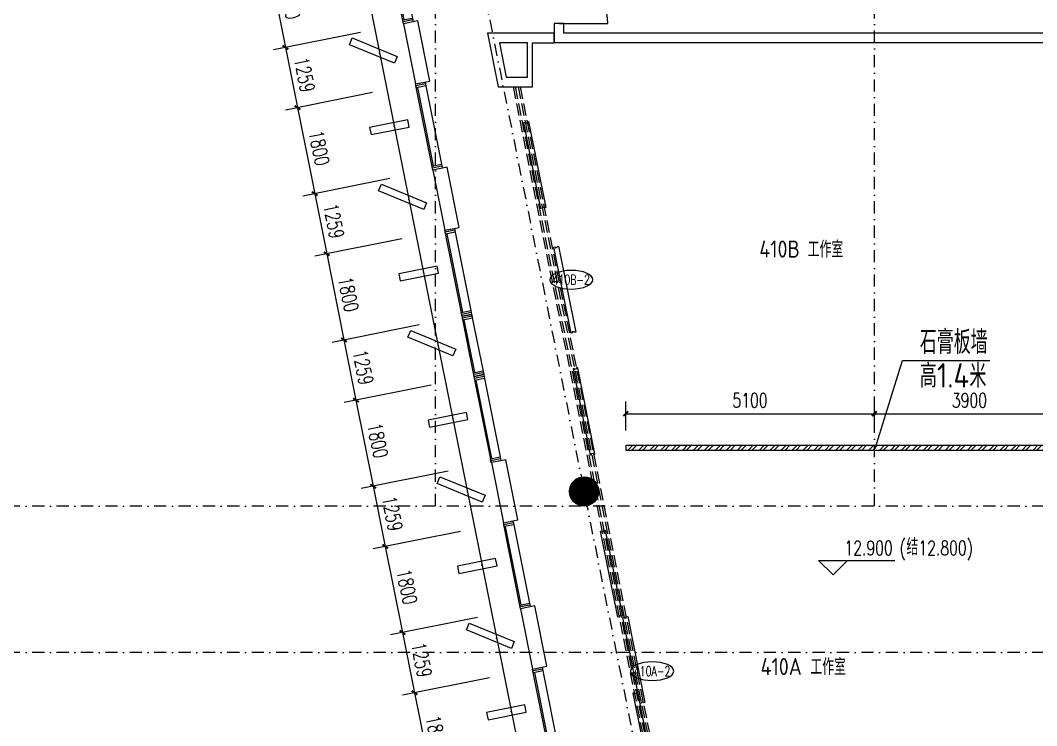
# Model space of a CAD drawing. Extents: x -354516 to 794396, y -401250 to -150594.
# Drawn here: x -327230 to -306387, y -336662 to -322196 of the extents above; entities that cross this region are included whole.
import ezdxf
from ezdxf.enums import TextEntityAlignment as Align

# ---------------------------------------------------------------- set-up
doc = ezdxf.new("R2010")
doc.units = 0
doc.header["$LTSCALE"] = 1000
doc.header["$MEASUREMENT"] = 0
for name, pattern in [('510I-01-Studio-plan-01$0$DASH', [0.35, 0.25, -0.1]), ('DASHDOT2', [0.5, 0.25, -0.125, 0, -0.125]), ('DOTE', [2.42, 2, -0.2, 0.02, -0.2])]:
    doc.linetypes.add(name, pattern=pattern)
for name, color, linetype in [('510p-01$0$Door No.', 252, 'Continuous'), ('an-furniture', 176, 'Continuous'), ('an-wall', 4, 'Continuous'), ('an-wndw', 2, 'Continuous'), ('an-wndw-mull-h', 2, 'Continuous'), ('COLUMN', 2, 'Continuous'), ('DIM_ELEV', 3, 'Continuous'), ('DOTE', 251, 'DOTE'), ('PUB_DIM', 3, 'Continuous'), ('PUB_HATCH', 8, 'Continuous'), ('PUB_TEXT', 7, 'Continuous'), ('SEE', 5, 'Continuous'), ('WALL', 2, 'Continuous'), ('WALL-MOVE', 6, 'Continuous'), ('WINDOW', 4, 'Continuous'), ('墙体', 7, 'Continuous'), ('房间名字和编号', 252, 'Continuous'), ('灰色砖墙', 80, 'Continuous'), ('石膏墙体', 31, 'Continuous')]:
    doc.layers.add(name, color=color, linetype=linetype)
doc.styles.add('510p-04$0$_TCH_WINDOW', font='SIMPLEX', dxfattribs={"bigfont": 'GBCBIG'})
doc.styles.add('_TCH_DIM', font='SIMPLEX', dxfattribs={"bigfont": 'GBCBIG'})
doc.styles.add('_TCH_DIM_T3', font='SIMPLEX', dxfattribs={"width": 0.705882, "bigfont": 'GBCBIG'})
doc.styles.get("Standard").update_dxf_attribs({"font": 'gbenor.shx', "bigfont": 'gbcbig.shx'})
doc.dimstyles.new('_TCH_ARCH&&100', dxfattribs={"dimtxt": 297.5, "dimasz": 100, "dimexe": 250, "dimexo": 300, "dimgap": 126.25, "dimtad": 1, "dimdec": 0, "dimzin": 0, "dimdsep": 46, "dimtxsty": '_TCH_DIM_T3', "dimblk": 'ARCHTICK', "dimcen": 0.09, "dimclrt": 7, "dimazin": 2, "dimtfac": 1, "dimtdec": 0, "dimtix": 1, "dimtmove": 2, "dimatfit": 3, "dimfxl": 0, "dimtolj": 1, "dimtzin": 0, "dimarcsym": 0})

# ---------------------------------------------------------------- blocks, each defined once
blk = doc.blocks.new('GRID')
at = {"layer": '墙体', "color": 250, "linetype": 'DASHDOT2', "lineweight": -3}
for p, q in [((6675.2, 78432), (23393.5, -5159.7)), ((11936.4, 36586.5), (11936.4, 72586.5)), ((20936.4, 36586.5), (20936.4, 72586.5)), ((107436.4, 36586.5), (-19063.6, 36586.5)), ((107436.4, 33586.5), (-19063.6, 33586.5))]:
    blk.add_line(p, q, dxfattribs=at)
blk = doc.blocks.new('A$C4BD07983')
at = {"layer": 'an-wndw-mull-h'}
blk.add_line((0, 0), (0, 200), dxfattribs=at)
blk.add_lwpolyline([(40, 200), (-40, 200), (-40, 0), (40, 0)], close=True, dxfattribs=at)
blk = doc.blocks.new('UBB side window')
at = {"layer": 'SEE'}
blk.add_lwpolyline([(498339312, 3089844226), (498338991, 3089842617)], dxfattribs=at)
at = {"layer": 'WINDOW'}
for points in [[(498339158, 3089842584), (498339479, 3089844192)], [(498339171, 3089842500), (498339524, 3089844265)]]:
    blk.add_lwpolyline(points, dxfattribs=at)
at = {"rotation": 258.6900676666284}
for p in [(498339320, 3089844265), (498338983, 3089842578)]:
    blk.add_blockref('A$C4BD07983', p, dxfattribs=at)
blk = doc.blocks.new('UBB Side Wall Model')
at = {"layer": 'an-wall'}
for points in [[(498339594, 3089843082), (498339623, 3089843230), (498340408, 3089843073), (498340378, 3089842926), (498339594, 3089843082)], [(498340222, 3089841771), (498340165, 3089841910), (498339241, 3089841529), (498339298, 3089841390), (498340222, 3089841771)], [(498338994, 3089840082), (498339023, 3089840230), (498339808, 3089840073), (498339778, 3089839926), (498338994, 3089840082)], [(498339622, 3089838771), (498339565, 3089838910), (498338641, 3089838529), (498338698, 3089838390), (498339622, 3089838771)]]:
    blk.add_lwpolyline(points, dxfattribs=at)
for points in [[(498339111, 3089842200), (498338864, 3089840965), (498338570, 3089841024), (498338817, 3089842259)], [(498338511, 3089839200), (498338264, 3089837965), (498337970, 3089838024), (498338217, 3089839259)]]:
    blk.add_lwpolyline(points, close=True, dxfattribs=at)
blk.add_point((498339903, 3089843097), dxfattribs=at)
at = {"layer": 'an-wndw'}
for p in [(498339603, 3089841597), (498339303, 3089840097), (498339003, 3089838597)]:
    blk.add_point(p, dxfattribs=at)
for p in [(-60, -300), (-660, -3300)]:
    blk.add_blockref('UBB side window', p, dxfattribs=at)
blk = doc.blocks.new('ubb glaz 2')
at = {"layer": 'an-wall'}
for points in [[(498274741, 3089861082), (498274712, 3089861230), (498273927, 3089861073), (498273957, 3089860926), (498274741, 3089861082)], [(498274113, 3089859771), (498274170, 3089859910), (498275094, 3089859529), (498275037, 3089859390), (498274113, 3089859771)], [(498275341, 3089858082), (498275312, 3089858230), (498274527, 3089858073), (498274557, 3089857926), (498275341, 3089858082)], [(498274713, 3089856771), (498274770, 3089856910), (498275694, 3089856529), (498275637, 3089856390), (498274713, 3089856771)]]:
    blk.add_lwpolyline(points, dxfattribs=at)
blk.add_lwpolyline([(498275824, 3089857200), (498276071, 3089855965), (498276365, 3089856024), (498276118, 3089857259)], close=True, dxfattribs=at)
blk.add_point((498274432, 3089861097), dxfattribs=at)
at = {"layer": 'an-wndw'}
for points in [[(498275471, 3089858965), (498275224, 3089860200)], [(498275420, 3089860239), (498275667, 3089859004)], [(498275484, 3089859049), (498275269, 3089860127)]]:
    blk.add_lwpolyline(points, dxfattribs=at)
for p in [(498274732, 3089859597), (498275032, 3089858097), (498275332, 3089856597)]:
    blk.add_point(p, dxfattribs=at)
at = {"layer": 'an-wndw', "xscale": -1}
for p in [(996614395, 17700), (996614995, 14700)]:
    blk.add_blockref('UBB side window', p, dxfattribs=at)
at = {"layer": 'an-wndw-mull-h', "xscale": -1, "rotation": 101.3099323333716}
for p in [(498275428, 3089860200), (498275659, 3089859043)]:
    blk.add_blockref('A$C4BD07983', p, dxfattribs=at)
blk = doc.blocks.new('A$C168904E7')
at = {"layer": 'an-furniture', "linetype": '510I-01-Studio-plan-01$0$DASH'}
for p, q in [((-396, 0), (4244, -23200)), ((-355, 0), (4285, -23200)), ((-294, 0), (4346, -23200)), ((-253, 0), (4387, -23200))]:
    blk.add_line(p, q, dxfattribs=at)
at = {"layer": 'WALL-MOVE'}
for points in [[(204, -2491), (175, -2497), (-178, -732), (-149, -726), (-145, -746), (-106, -738), (-109, -719), (-80, -713), (273, -2478), (244, -2484), (240, -2464), (200, -2472), (204, -2491)], [(821, -5047), (792, -5053), (439, -3288), (468, -3282), (472, -3301), (511, -3293), (507, -3274), (537, -3268), (890, -5033), (860, -5039), (856, -5019), (817, -5027), (821, -5047)], [(861, -5776), (832, -5782), (1185, -7547), (1214, -7541), (1210, -7521), (1250, -7514), (1254, -7533), (1283, -7527), (930, -5762), (901, -5768), (904, -5788), (865, -5796), (861, -5776)], [(1778, -10872), (1749, -10878), (1396, -9113), (1425, -9107), (1429, -9126), (1469, -9118), (1465, -9099), (1494, -9093), (1847, -10858), (1818, -10864), (1814, -10844), (1775, -10852), (1778, -10872)], [(2239, -12644), (2209, -12650), (1856, -10885), (1886, -10879), (1890, -10899), (1929, -10891), (1925, -10871), (1954, -10865), (2307, -12630), (2278, -12636), (2274, -12616), (2235, -12624), (2239, -12644)], [(2090, -12431), (2061, -12436), (2414, -14202), (2443, -14196), (2439, -14176), (2479, -14168), (2482, -14188), (2512, -14182), (2159, -12417), (2129, -12423), (2133, -12442), (2094, -12450), (2090, -12431)], [(3267, -17804), (3238, -17810), (2885, -16045), (2914, -16039), (2918, -16059), (2957, -16051), (2953, -16031), (2983, -16026), (3336, -17791), (3306, -17797), (3302, -17777), (3263, -17785), (3267, -17804)], [(3660, -20278), (3630, -20284), (3277, -18519), (3307, -18513), (3311, -18532), (3350, -18525), (3346, -18505), (3375, -18499), (3728, -20264), (3699, -20270), (3695, -20250), (3656, -20258), (3660, -20278)], [(3932, -21128), (3902, -21134), (4255, -22899), (4285, -22893), (4281, -22874), (4320, -22866), (4324, -22885), (4353, -22880), (4000, -21115), (3971, -21120), (3975, -21140), (3936, -21148), (3932, -21128)]]:
    blk.add_lwpolyline(points, dxfattribs=at)
blk = doc.blocks.new('_ArchTick')
at = {"color": 0, "linetype": 'ByBlock', "const_width": 0.4}
blk.add_lwpolyline([(-0.5, -0.5), (0.5, 0.5)], dxfattribs=at)
blk = doc.blocks.new('*D574')
at = {"layer": 'Defpoints', "color": 0}
for p in [(-320312, -320619), (-319959, -322384), (-321793, -322751)]:
    blk.add_point(p, dxfattribs=at)
at = {"layer": 'PUB_DIM', "color": 0, "lineweight": -2}
for p, q in [((-320606, -320678), (-322391, -321035)), ((-322146, -320986), (-321793, -322751)), ((-320253, -322443), (-322038, -322800))]:
    blk.add_line(p, q, dxfattribs=at)
at = {"layer": 'PUB_DIM', "color": 0, "lineweight": -2, "xscale": 100, "yscale": 100, "zscale": 100}
for p, rotation in [((-322146, -320986), 101.3099324825785), ((-321793, -322751), 281.3099324825785)]:
    blk.add_blockref('_ArchTick', p, dxfattribs=dict(at, rotation=rotation))
at = {"layer": 'PUB_DIM', "color": 7, "insert": (-321700, -321814), "char_height": 297.5, "attachment_point": 5, "rotation": 281.3099, "style": '_TCH_DIM_T3'}
blk.add_mtext('\\A1;1800', dxfattribs=at)
blk = doc.blocks.new('*D575')
at = {"layer": 'Defpoints', "color": 0}
for p in [(-319959, -322384), (-319712, -323619), (-321546, -323986)]:
    blk.add_point(p, dxfattribs=at)
at = {"layer": 'PUB_DIM', "color": 0, "lineweight": -2}
for p, q in [((-320253, -322443), (-322038, -322800)), ((-321793, -322751), (-321546, -323986)), ((-320006, -323678), (-321791, -324035))]:
    blk.add_line(p, q, dxfattribs=at)
at = {"layer": 'PUB_DIM', "color": 0, "lineweight": -2, "xscale": 100, "yscale": 100, "zscale": 100}
for p, rotation in [((-321793, -322751), 101.3099324825799), ((-321546, -323986), 281.3099324825799)]:
    blk.add_blockref('_ArchTick', p, dxfattribs=dict(at, rotation=rotation))
at = {"layer": 'PUB_DIM', "color": 7, "insert": (-321400, -323314), "char_height": 297.5, "attachment_point": 5, "rotation": 281.3099, "style": '_TCH_DIM_T3'}
blk.add_mtext('\\A1;1259', dxfattribs=at)
blk = doc.blocks.new('*D576')
at = {"layer": 'Defpoints', "color": 0}
for p in [(-319712, -323619), (-319359, -325384), (-321193, -325751)]:
    blk.add_point(p, dxfattribs=at)
at = {"layer": 'PUB_DIM', "color": 0, "lineweight": -2}
for p, q in [((-320006, -323678), (-321791, -324035)), ((-321546, -323986), (-321193, -325751)), ((-319653, -325443), (-321438, -325800))]:
    blk.add_line(p, q, dxfattribs=at)
at = {"layer": 'PUB_DIM', "color": 0, "lineweight": -2, "xscale": 100, "yscale": 100, "zscale": 100}
for p, rotation in [((-321546, -323986), 101.3099324825771), ((-321193, -325751), 281.3099324825771)]:
    blk.add_blockref('_ArchTick', p, dxfattribs=dict(at, rotation=rotation))
at = {"layer": 'PUB_DIM', "color": 7, "insert": (-321100, -324814), "char_height": 297.5, "attachment_point": 5, "rotation": 281.3099, "style": '_TCH_DIM_T3'}
blk.add_mtext('\\A1;1800', dxfattribs=at)
blk = doc.blocks.new('*D577')
at = {"layer": 'Defpoints', "color": 0}
for p in [(-319359, -325384), (-319112, -326619), (-320946, -326986)]:
    blk.add_point(p, dxfattribs=at)
at = {"layer": 'PUB_DIM', "color": 0, "lineweight": -2}
for p, q in [((-319653, -325443), (-321438, -325800)), ((-321193, -325751), (-320946, -326986)), ((-319406, -326678), (-321191, -327035))]:
    blk.add_line(p, q, dxfattribs=at)
at = {"layer": 'PUB_DIM', "color": 0, "lineweight": -2, "xscale": 100, "yscale": 100, "zscale": 100}
for p, rotation in [((-321193, -325751), 101.3099324825778), ((-320946, -326986), 281.3099324825778)]:
    blk.add_blockref('_ArchTick', p, dxfattribs=dict(at, rotation=rotation))
at = {"layer": 'PUB_DIM', "color": 7, "insert": (-320800, -326314), "char_height": 297.5, "attachment_point": 5, "rotation": 281.3099, "style": '_TCH_DIM_T3'}
blk.add_mtext('\\A1;1259', dxfattribs=at)
blk = doc.blocks.new('*D578')
at = {"layer": 'Defpoints', "color": 0}
for p in [(-319112, -326619), (-318759, -328384), (-320593, -328751)]:
    blk.add_point(p, dxfattribs=at)
at = {"layer": 'PUB_DIM', "color": 0, "lineweight": -2}
for p, q in [((-319406, -326678), (-321191, -327035)), ((-320946, -326986), (-320593, -328751)), ((-319053, -328443), (-320838, -328800))]:
    blk.add_line(p, q, dxfattribs=at)
at = {"layer": 'PUB_DIM', "color": 0, "lineweight": -2, "xscale": 100, "yscale": 100, "zscale": 100}
for p, rotation in [((-320946, -326986), 101.3099324825763), ((-320593, -328751), 281.3099324825764)]:
    blk.add_blockref('_ArchTick', p, dxfattribs=dict(at, rotation=rotation))
at = {"layer": 'PUB_DIM', "color": 7, "insert": (-320500, -327814), "char_height": 297.5, "attachment_point": 5, "rotation": 281.3099, "style": '_TCH_DIM_T3'}
blk.add_mtext('\\A1;1800', dxfattribs=at)
blk = doc.blocks.new('*D579')
at = {"layer": 'Defpoints', "color": 0}
for p in [(-318759, -328384), (-318512, -329619), (-320346, -329986)]:
    blk.add_point(p, dxfattribs=at)
at = {"layer": 'PUB_DIM', "color": 0, "lineweight": -2}
for p, q in [((-319053, -328443), (-320838, -328800)), ((-320593, -328751), (-320346, -329986)), ((-318806, -329678), (-320591, -330035))]:
    blk.add_line(p, q, dxfattribs=at)
at = {"layer": 'PUB_DIM', "color": 0, "lineweight": -2, "xscale": 100, "yscale": 100, "zscale": 100}
for p, rotation in [((-320593, -328751), 101.3099324825778), ((-320346, -329986), 281.3099324825778)]:
    blk.add_blockref('_ArchTick', p, dxfattribs=dict(at, rotation=rotation))
at = {"layer": 'PUB_DIM', "color": 7, "insert": (-320200, -329314), "char_height": 297.5, "attachment_point": 5, "rotation": 281.3099, "style": '_TCH_DIM_T3'}
blk.add_mtext('\\A1;1259', dxfattribs=at)
blk = doc.blocks.new('*D580')
at = {"layer": 'Defpoints', "color": 0}
for p in [(-318512, -329619), (-318159, -331384), (-319993, -331751)]:
    blk.add_point(p, dxfattribs=at)
at = {"layer": 'PUB_DIM', "color": 0, "lineweight": -2}
for p, q in [((-318806, -329678), (-320591, -330035)), ((-320346, -329986), (-319993, -331751)), ((-318453, -331443), (-320238, -331800))]:
    blk.add_line(p, q, dxfattribs=at)
at = {"layer": 'PUB_DIM', "color": 0, "lineweight": -2, "xscale": 100, "yscale": 100, "zscale": 100}
for p, rotation in [((-320346, -329986), 101.3099324825782), ((-319993, -331751), 281.3099324825782)]:
    blk.add_blockref('_ArchTick', p, dxfattribs=dict(at, rotation=rotation))
at = {"layer": 'PUB_DIM', "color": 7, "insert": (-319900, -330814), "char_height": 297.5, "attachment_point": 5, "rotation": 281.3099, "style": '_TCH_DIM_T3'}
blk.add_mtext('\\A1;1800', dxfattribs=at)
blk = doc.blocks.new('*D581')
at = {"layer": 'Defpoints', "color": 0}
for p in [(-318159, -331384), (-317912, -332619), (-319746, -332986)]:
    blk.add_point(p, dxfattribs=at)
at = {"layer": 'PUB_DIM', "color": 0, "lineweight": -2}
for p, q in [((-318453, -331443), (-320238, -331800)), ((-319993, -331751), (-319746, -332986)), ((-318206, -332678), (-319991, -333035))]:
    blk.add_line(p, q, dxfattribs=at)
at = {"layer": 'PUB_DIM', "color": 0, "lineweight": -2, "xscale": 100, "yscale": 100, "zscale": 100}
for p, rotation in [((-319993, -331751), 101.3099324825794), ((-319746, -332986), 281.3099324825794)]:
    blk.add_blockref('_ArchTick', p, dxfattribs=dict(at, rotation=rotation))
at = {"layer": 'PUB_DIM', "color": 7, "insert": (-319600, -332314), "char_height": 297.5, "attachment_point": 5, "rotation": 281.3099, "style": '_TCH_DIM_T3'}
blk.add_mtext('\\A1;1259', dxfattribs=at)
blk = doc.blocks.new('*D582')
at = {"layer": 'Defpoints', "color": 0}
for p in [(-317912, -332619), (-317559, -334384), (-319393, -334751)]:
    blk.add_point(p, dxfattribs=at)
at = {"layer": 'PUB_DIM', "color": 0, "lineweight": -2}
for p, q in [((-318206, -332678), (-319991, -333035)), ((-319746, -332986), (-319393, -334751)), ((-317853, -334443), (-319638, -334800))]:
    blk.add_line(p, q, dxfattribs=at)
at = {"layer": 'PUB_DIM', "color": 0, "lineweight": -2, "xscale": 100, "yscale": 100, "zscale": 100}
for p, rotation in [((-319746, -332986), 101.3099324825775), ((-319393, -334751), 281.3099324825774)]:
    blk.add_blockref('_ArchTick', p, dxfattribs=dict(at, rotation=rotation))
at = {"layer": 'PUB_DIM', "color": 7, "insert": (-319300, -333814), "char_height": 297.5, "attachment_point": 5, "rotation": 281.3099, "style": '_TCH_DIM_T3'}
blk.add_mtext('\\A1;1800', dxfattribs=at)
blk = doc.blocks.new('*D583')
at = {"layer": 'Defpoints', "color": 0}
for p in [(-317559, -334384), (-317312, -335619), (-319146, -335986)]:
    blk.add_point(p, dxfattribs=at)
at = {"layer": 'PUB_DIM', "color": 0, "lineweight": -2}
for p, q in [((-317853, -334443), (-319638, -334800)), ((-319393, -334751), (-319146, -335986)), ((-317606, -335678), (-319391, -336035))]:
    blk.add_line(p, q, dxfattribs=at)
at = {"layer": 'PUB_DIM', "color": 0, "lineweight": -2, "xscale": 100, "yscale": 100, "zscale": 100}
for p, rotation in [((-319393, -334751), 101.3099324825783), ((-319146, -335986), 281.3099324825783)]:
    blk.add_blockref('_ArchTick', p, dxfattribs=dict(at, rotation=rotation))
at = {"layer": 'PUB_DIM', "color": 7, "insert": (-319000, -335314), "char_height": 297.5, "attachment_point": 5, "rotation": 281.3099, "style": '_TCH_DIM_T3'}
blk.add_mtext('\\A1;1259', dxfattribs=at)
blk = doc.blocks.new('*D584')
at = {"layer": 'Defpoints', "color": 0}
for p in [(-317312, -335619), (-316959, -337384), (-318793, -337751)]:
    blk.add_point(p, dxfattribs=at)
at = {"layer": 'PUB_DIM', "color": 0, "lineweight": -2}
for p, q in [((-317606, -335678), (-319391, -336035)), ((-319146, -335986), (-318793, -337751)), ((-317253, -337443), (-319038, -337800))]:
    blk.add_line(p, q, dxfattribs=at)
at = {"layer": 'PUB_DIM', "color": 0, "lineweight": -2, "xscale": 100, "yscale": 100, "zscale": 100}
for p, rotation in [((-319146, -335986), 101.3099324825793), ((-318793, -337751), 281.3099324825793)]:
    blk.add_blockref('_ArchTick', p, dxfattribs=dict(at, rotation=rotation))
at = {"layer": 'PUB_DIM', "color": 7, "insert": (-318700, -336814), "char_height": 297.5, "attachment_point": 5, "rotation": 281.3099, "style": '_TCH_DIM_T3'}
blk.add_mtext('\\A1;1800', dxfattribs=at)
blk = doc.blocks.new('_YZH')
at = {"color": 255}
blk.add_circle((0, 0), 0.5, dxfattribs=at)
at = {"layer": 'PUB_HATCH', "color": 250, "const_width": 0.5}
blk.add_lwpolyline([(-0.25, 0, 1), (0.25, 0, 1)], format="xyb", close=True, dxfattribs=at)
blk = doc.blocks.new('510p-04$0$Door_Tag')
at = {"extrusion": (0, 0, -1)}
blk.add_ellipse((0, 0), major_axis=(443, 1), ratio=0.431859, dxfattribs=at)
at = {"style": '510p-04$0$_TCH_WINDOW', "width": 0.705882}
blk.add_attdef('DOOR_TAG', text='', height=200, dxfattribs=at).set_placement((0, 0), align=Align.MIDDLE_CENTER)
blk = doc.blocks.new('F8D958FG9FF')
at = {"layer": '房间名字和编号'}
for s, height, p in [('410B', 350, (-106986, -374082)), ('工作室', 337.6, (-105994, -374082)), ('410A', 350, (-106960, -382645)), ('工作室', 337.6, (-105939, -382645))]:
    blk.add_text(s, height=height, dxfattribs=at).set_placement(p)
blk = doc.blocks.new('*D501')
at = {"layer": 'Defpoints', "color": 0}
for p in [(-309716, -330263), (-314815, -330908), (-309716, -330908)]:
    blk.add_point(p, dxfattribs=at)
at = {"layer": 'PUB_DIM', "color": 0, "lineweight": -2}
for p, q in [((-314815, -330608), (-314815, -330013)), ((-309716, -330608), (-309716, -330013)), ((-314815, -330263), (-309716, -330263))]:
    blk.add_line(p, q, dxfattribs=at)
at = {"layer": 'PUB_DIM', "color": 0, "lineweight": -2, "xscale": 100, "yscale": 100, "zscale": 100, "rotation": 180}
blk.add_blockref('_ArchTick', (-314815, -330263), dxfattribs=at)
at = {"layer": 'PUB_DIM', "color": 0, "lineweight": -2, "xscale": 100, "yscale": 100, "zscale": 100}
blk.add_blockref('_ArchTick', (-309716, -330263), dxfattribs=at)
at = {"layer": 'PUB_DIM', "color": 7, "insert": (-312266, -329988), "char_height": 297.5, "attachment_point": 5, "style": '_TCH_DIM_T3'}
blk.add_mtext('\\A1;5100', dxfattribs=at)
blk = doc.blocks.new('*D502')
at = {"layer": 'Defpoints', "color": 0}
for p in [(-305815, -330263), (-309716, -330908), (-305815, -330908)]:
    blk.add_point(p, dxfattribs=at)
at = {"layer": 'PUB_DIM', "color": 0, "lineweight": -2}
for p, q in [((-309716, -330608), (-309716, -330013)), ((-305815, -330608), (-305815, -330013)), ((-309716, -330263), (-305815, -330263))]:
    blk.add_line(p, q, dxfattribs=at)
at = {"layer": 'PUB_DIM', "color": 0, "lineweight": -2, "xscale": 100, "yscale": 100, "zscale": 100, "rotation": 180}
blk.add_blockref('_ArchTick', (-309716, -330263), dxfattribs=at)
at = {"layer": 'PUB_DIM', "color": 0, "lineweight": -2, "xscale": 100, "yscale": 100, "zscale": 100}
blk.add_blockref('_ArchTick', (-305815, -330263), dxfattribs=at)
at = {"layer": 'PUB_DIM', "color": 7, "insert": (-307766, -329988), "char_height": 297.5, "attachment_point": 5, "style": '_TCH_DIM_T3'}
blk.add_mtext('\\A1;3900', dxfattribs=at)

msp = doc.modelspace()

# ---------------------------------------------------------------- hatches: boundary and pattern name
at = {"layer": '灰色砖墙'}
h = msp.add_hatch(dxfattribs=at)
h.set_pattern_fill('STEEL', color=31, scale=100)
h.set_pattern_definition([(45, (-401867.86, 38234.91), (-112.2532, 112.2532), []), (45, (-401867.86, 38314.28), (-112.2532, 112.2532), [])])
h.paths.add_polyline_path([(-305815.3, -330908.1), (-305815.3, -331008.1), (-314815.3, -331008.1), (-314815.3, -330908.1)])

# ---------------------------------------------------------------- linework, layer by layer
at = {"layer": 'DIM_ELEV'}
for p, q in [((-310563.8, -333571), (-310863.8, -333271)), ((-310863.8, -333271), (-309298.8, -333271)), ((-310563.8, -333571), (-310263.8, -333271))]:
    msp.add_line(p, q, dxfattribs=at)
at = {"layer": 'SEE'}
msp.add_line((-323912.4, -302618.6), (-310935.5, -367502), dxfattribs=at)
at = {"layer": 'WALL'}
for p, q in [((-316080.7, -322258.8), (-316280.7, -322258.8)), ((-316280.7, -322258.8), (-316280.7, -322658.1)), ((-316080.7, -322458.1), (-316080.7, -322258.8)), ((-316280.7, -322458), (-317647.8, -322458.1)), ((-317647.8, -322458.1), (-317427.8, -323558.2)), ((-316280.6, -322658.1), (-316280.6, -322458)), ((-305616.1, -322458.1), (-316080.7, -322458.1)), ((-316727.7, -322658.1), (-316280.6, -322658.1)), ((-305780, -322658.1), (-316280.7, -322658.1)), ((-317427.8, -323558.2), (-317223.8, -323558.2))]:
    msp.add_line(p, q, dxfattribs=at)
for points in [[(-317403.9, -322658), (-317263.8, -323358.2), (-316827.8, -323358.2), (-316827.7, -322658.1), (-317403.9, -322658)], [(-317227.8, -323558.2), (-316727.8, -323558.2), (-316727.7, -322658.1)]]:
    msp.add_lwpolyline(points, dxfattribs=at)
at = {"layer": 'WINDOW'}
msp.add_line((-316180.7, -322258.8), (-315180.7, -322258.8), dxfattribs=at)
msp.add_arc((-316180.7, -322258.8), 1000, 0, 90, dxfattribs=at)
at = {"layer": '灰色砖墙', "color": 31}
for p, q in [((-314815.3, -330908.1), (-305815.3, -330908.1)), ((-314815.3, -330908.1), (-314815.3, -331008.1)), ((-314815.3, -331008.1), (-305815.3, -331008.1))]:
    msp.add_line(p, q, dxfattribs=at)
at = {"layer": '石膏墙体', "color": 31}
msp.add_lwpolyline([(-309702.1, -330975.6), (-309140.8, -329169.3), (-307349.4, -329169.3)], dxfattribs=at)

# ---------------------------------------------------------------- block references
msp.add_blockref('ubb glaz 2', (-498593394.5, -3090188466.1))
at = {"layer": '510p-01$0$Door No.'}
for p, values in [((-315931.3, -327515.7), {'DOOR_TAG': '410B-2'}), ((-314273.4, -335543.9), {'DOOR_TAG': '410A-2'})]:
    msp.add_blockref('510p-04$0$Door_Tag', p, dxfattribs=at).add_auto_attribs(values)
at = {"layer": 'an-furniture'}
msp.add_blockref('A$C168904E7', (-316727.8, -323558.2), dxfattribs=at)
at = {"layer": 'an-wndw', "xscale": -1}
for p in [(498019740.5, -3090164466.1), (498022140.5, -3090176466.1)]:
    msp.add_blockref('UBB Side Wall Model', p, dxfattribs=at)
at = {"layer": 'COLUMN', "xscale": 600, "yscale": 600, "zscale": 600}
msp.add_blockref('_YZH', (-315667.8, -331858.1), dxfattribs=at)
at = {"layer": 'DOTE'}
msp.add_blockref('GRID', (-330652.1, -368744.6), dxfattribs=at)
at = {"layer": '房间名字和编号'}
msp.add_blockref('F8D958FG9FF', (-205088.9, 47019.9), dxfattribs=at)

# ---------------------------------------------------------------- texts
at = {"layer": 'PUB_TEXT', "style": '_TCH_DIM', "width": 0.705882}
for s, p in [('(', (-309198.8, -333166)), ('12.800)', (-308813.1, -333166)), ('12.900', (-310328.8, -333166))]:
    msp.add_text(s, height=297.5, dxfattribs=at).set_placement(p)
at = {"layer": 'PUB_TEXT', "style": '_TCH_DIM'}
msp.add_text('结', height=337.6, dxfattribs=at).set_placement((-309058.8, -333166))
at = {"layer": '石膏墙体', "color": 31}
for s, height, p in [('石膏板墙', 482.27, (-308782.6, -329037.1)), ('高', 482.3, (-308782.6, -329728.1)), ('1.4', 500, (-308431.5, -329728.1)), ('米', 482.3, (-307764.8, -329728.1))]:
    msp.add_text(s, height=height, dxfattribs=at).set_placement(p)

# ---------------------------------------------------------------- dimensions: what is measured, and where the dimension line sits
at = {"layer": 'PUB_DIM'}
for p1, p2, distance, picture, middle in [((-320312.1, -320618.9), (-319959.1, -322384), -1870.4, '*D574', (-321700, -321814.3)), ((-319959.1, -322384), (-319712.1, -323618.9), -1870.4, '*D575', (-321400, -323314.3)), ((-319712.1, -323618.9), (-319359.1, -325384), -1870.4, '*D576', (-321100, -324814.3)), ((-319359.1, -325384), (-319112.1, -326618.9), -1870.4, '*D577', (-320800, -326314.3)), ((-319112.1, -326618.9), (-318759.1, -328384), -1870.4, '*D578', (-320500, -327814.3)), ((-318759.1, -328384), (-318512.1, -329618.9), -1870.4, '*D579', (-320200, -329314.3)), ((-318512.1, -329618.9), (-318159.1, -331384), -1870.4, '*D580', (-319900, -330814.3)), ((-314815.3, -330908.1), (-309715.7, -330908.1), 645.5, '*D501', (-312265.5, -329987.6)), ((-309715.7, -330908.1), (-305815.3, -330908.1), 645.5, '*D502', (-307765.5, -329987.6)), ((-318159.1, -331384), (-317912.1, -332618.9), -1870.4, '*D581', (-319600, -332314.3)), ((-317912.1, -332618.9), (-317559.1, -334384), -1870.4, '*D582', (-319300, -333814.3)), ((-317559.1, -334384), (-317312.1, -335618.9), -1870.4, '*D583', (-319000, -335314.3)), ((-317312.1, -335618.9), (-316959.1, -337384), -1870.4, '*D584', (-318700, -336814.3))]:
    dim = msp.add_aligned_dim(p1=p1, p2=p2, distance=distance, dimstyle='_TCH_ARCH&&100', dxfattribs=at)
    dim.commit()
    dim.dimension.update_dxf_attribs({"geometry": picture, "text_midpoint": middle})

doc.saveas('drawing.dxf')
